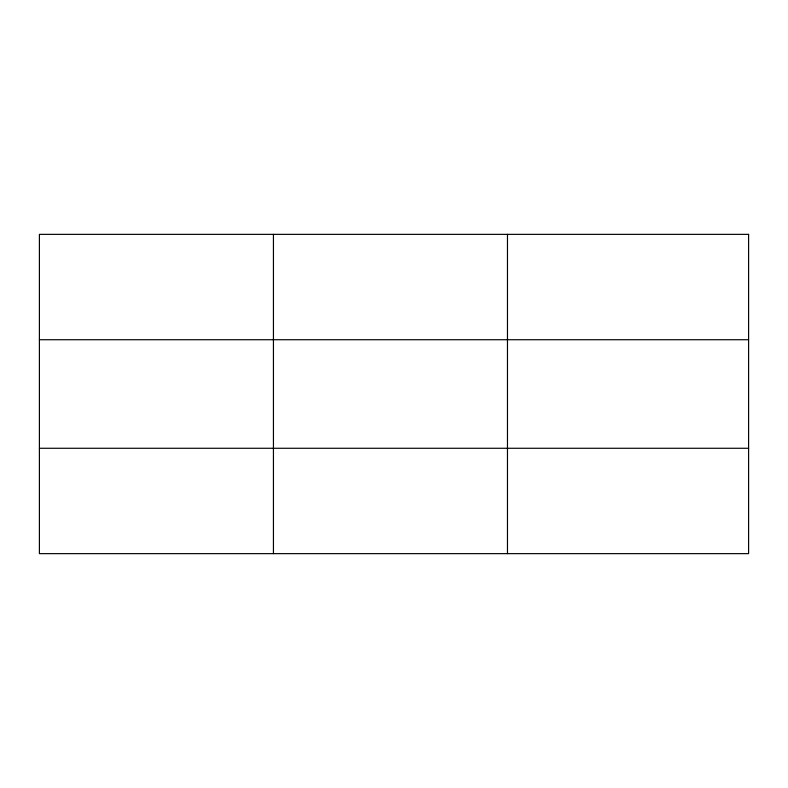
<?xml version="1.0" encoding="UTF-8"?>
<svg xmlns="http://www.w3.org/2000/svg" width="788" height="788" viewBox="0 0 788 788"><rect width="100%" height="100%" fill="white"/><g stroke="black" fill="none" stroke-linecap="round" stroke-linejoin="round"><path stroke-width="1.18" d="M273.436 234.361L273.436 553.639M507.472 234.361L507.472 553.639M39.4 339.726L748.6 339.726M39.4 448.274L748.6 448.274M748.6 234.361L748.6 553.639L39.4 553.639L39.4 234.361L748.6 234.361"/></g></svg>
